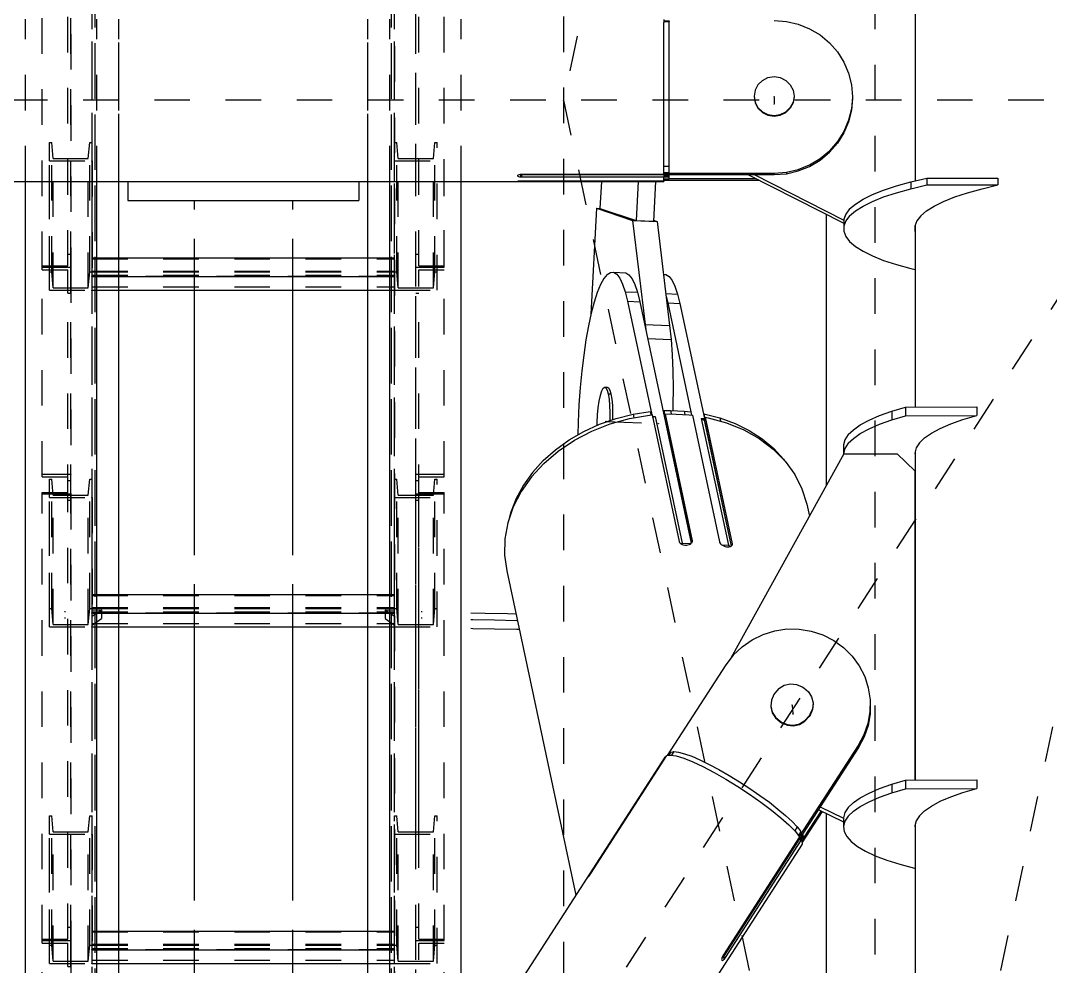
# Model space of a CAD drawing. Header units: millimetres. Extents: x 149919 to 150445, y 136651 to 136866.
# Drawn here: x 150372.837 to 150375.731, y 136829.941 to 136832.599 of the extents above; entities that cross this region are included whole.
import ezdxf

# ---------------------------------------------------------------- set-up
doc = ezdxf.new("R2010")
doc.units = ezdxf.units.MM
doc.header["$LTSCALE"] = 0.25
for name, pattern in [('CENTER', [50.8, 31.75, -6.35, 6.35, -6.35]), ('XKITLINE00', [0]), ('XKITLINE02', [4, 2, -2]), ('XKITLINE03', [6, 3, -1, 1, -1])]:
    doc.linetypes.add(name, pattern=pattern)

# ---------------------------------------------------------------- blocks, each defined once
blk = doc.blocks.new('çatıı')
at = {"color": 8, "linetype": 'CENTER'}
for p, q in [((23430, 19020.27), (23255, 18200.27)), ((23342.5, 18610.27), (23342.5, 17790.27)), ((23255, 18543.85), (23255, 16877.2)), ((23314.2, 18201.28), (23314.2, 18199.27)), ((23430, 18200.27), (22900, 18200.28)), ((23430, 18200.27), (22900, 17380.27)), ((23255, 18200.27), (23430, 17380.27)), ((23430, 18200.27), (23342.5, 17790.27)), ((23266.96, 18110.04), (23281.68, 18109.42)), ((23319.22, 18030.32), (23319.5, 18027.87))]:
    blk.add_line(p, q, dxfattribs=at)
at = {"color": 116, "linetype": 'XKITLINE02', "true_color": 0x136734}
for p, q in [((23122.49, 17466.76), (23122.49, 18621.95)), ((23123.34, 17466.32), (23123.34, 18621.5)), ((23206.64, 17466.32), (23206.64, 18621.5)), ((23207.49, 17466.76), (23207.49, 18621.95)), ((23122.49, 17460.28), (23122.49, 18615.46)), ((23123.34, 17460.72), (23123.34, 18615.91)), ((23129.99, 17466.49), (23129.99, 18615.73)), ((23199.99, 17466.49), (23199.99, 18615.73)), ((23206.64, 17460.72), (23206.64, 18615.91)), ((23207.49, 17460.28), (23207.49, 18615.46)), ((23115.69, 18153.75), (23115.69, 18282.6)), ((23116.49, 18153.38), (23116.49, 18282.6)), ((23213.49, 18153.38), (23213.49, 18282.6)), ((23214.29, 18153.75), (23214.29, 18282.6)), ((23108.49, 18153.38), (23108.49, 18279.27)), ((23221.49, 18153.75), (23221.49, 18279.27)), ((23213.49, 18178), (23213.49, 18278.9)), ((23103.79, 18177.45), (23103.79, 18223.1)), ((23123.79, 18177.45), (23123.79, 18223.1)), ((23129.99, 18177.45), (23129.99, 18223.1)), ((23199.99, 18177.45), (23199.99, 18223.1)), ((23206.19, 18177.45), (23206.19, 18223.1)), ((23226.19, 18177.45), (23226.19, 18223.1)), ((23110.49, 18188.43), (23111.17, 18188.43)), ((23110.49, 18183.23), (23110.49, 18188.43)), ((23110.49, 18152.09), (23110.49, 18188.43)), ((23111.56, 18183.89), (23111.17, 18188.43)), ((23111.17, 18152.09), (23111.17, 18188.43)), ((23121.43, 18183.89), (23121.81, 18188.43)), ((23121.81, 18188.43), (23122.49, 18188.43)), ((23121.81, 18152.09), (23121.81, 18188.43)), ((23122.49, 18183.23), (23122.49, 18188.43)), ((23122.49, 18152.09), (23122.49, 18188.43)), ((23207.49, 18146.89), (23207.49, 18188.43)), ((23207.49, 18188.43), (23208.17, 18188.43)), ((23208.17, 18152.09), (23208.17, 18188.43)), ((23208.56, 18183.89), (23208.17, 18188.43)), ((23218.43, 18183.89), (23218.81, 18188.43)), ((23218.81, 18152.09), (23218.81, 18188.43)), ((23218.81, 18188.43), (23219.49, 18188.43)), ((23219.49, 18146.89), (23219.49, 18188.43)), ((23111.56, 18183.89), (23121.43, 18183.89)), ((23111.56, 18147.55), (23111.56, 18183.89)), ((23121.43, 18147.55), (23121.43, 18183.89)), ((23208.56, 18147.55), (23208.56, 18183.89)), ((23208.56, 18183.89), (23218.43, 18183.89)), ((23218.43, 18147.55), (23218.43, 18183.89)), ((23110.49, 18183.23), (23122.49, 18183.23)), ((23110.49, 18146.89), (23110.49, 18183.23)), ((23122.49, 18146.89), (23122.49, 18183.23)), ((23207.49, 18157.27), (23207.49, 18183.23)), ((23207.49, 18183.23), (23219.49, 18183.23)), ((23221.49, 18153.38), (23221.49, 18178)), ((23115.69, 18157.09), (23116.49, 18157.09)), ((23122.49, 18146.89), (23122.49, 18155.98)), ((23122.49, 18155.98), (23129.99, 18155.98)), ((23122.49, 18155.76), (23207.49, 18155.76)), ((23199.99, 18155.98), (23207.49, 18155.98)), ((23207.49, 18146.89), (23207.49, 18155.98)), ((23213.49, 18157.09), (23214.29, 18157.09)), ((23214.29, 18153.75), (23214.29, 18157.09)), ((23108.49, 18153.75), (23115.69, 18153.75)), ((23108.49, 18152.65), (23108.49, 18153.38)), ((23108.49, 18153.38), (23116.49, 18153.38)), ((23108.49, 18094.49), (23108.49, 18153.38)), ((23108.49, 18153.38), (23116.49, 18153.38)), ((23108.49, 18152.65), (23115.69, 18152.65)), ((23110.49, 18152.09), (23111.17, 18152.09)), ((23110.49, 18146.89), (23110.49, 18152.09)), ((23111.56, 18147.55), (23111.17, 18152.09)), ((23115.69, 18146.09), (23115.69, 18152.65)), ((23115.69, 18087.93), (23115.69, 18152.65)), ((23116.49, 18146.09), (23116.49, 18153.38)), ((23116.49, 18087.93), (23116.49, 18153.38)), ((23121.43, 18147.55), (23121.81, 18152.09)), ((23121.81, 18152.09), (23122.49, 18152.09)), ((23122.49, 18152.31), (23207.49, 18152.31)), ((23122.49, 18152.09), (23207.49, 18152.09)), ((23122.49, 18146.89), (23122.49, 18152.09)), ((23207.49, 18152.09), (23208.17, 18152.09)), ((23208.56, 18147.55), (23208.17, 18152.09)), ((23213.49, 18087.93), (23213.49, 18153.38)), ((23213.49, 18153.38), (23221.49, 18153.38)), ((23213.49, 18153.38), (23221.49, 18153.38)), ((23214.29, 18153.75), (23221.49, 18153.75)), ((23214.29, 18087.93), (23214.29, 18152.65)), ((23214.29, 18152.65), (23221.49, 18152.65)), ((23218.43, 18147.55), (23218.81, 18152.09)), ((23218.81, 18152.09), (23219.49, 18152.09)), ((23219.49, 18146.89), (23219.49, 18152.09)), ((23221.49, 18094.49), (23221.49, 18153.38)), ((23122.49, 18151.1), (23207.49, 18151.1)), ((23122.49, 18150.78), (23129.99, 18150.78)), ((23199.99, 18150.78), (23207.49, 18150.78)), ((23110.49, 18146.89), (23122.49, 18146.89)), ((23111.56, 18147.55), (23121.43, 18147.55)), ((23115.69, 18146.09), (23116.49, 18146.09)), ((23122.49, 18147.89), (23207.49, 18147.89)), ((23122.49, 18146.89), (23129.99, 18146.89)), ((23199.99, 18146.89), (23207.49, 18146.89)), ((23207.49, 18146.89), (23219.49, 18146.89)), ((23208.56, 18147.55), (23218.43, 18147.55)), ((23213.49, 18146.09), (23214.29, 18146.09)), ((23108.49, 18095.21), (23116.49, 18095.21)), ((23108.49, 18094.49), (23115.69, 18094.49)), ((23213.49, 18087.93), (23213.49, 18095.21)), ((23213.49, 18095.21), (23221.49, 18095.21)), ((23214.29, 18087.93), (23214.29, 18094.49)), ((23214.29, 18094.49), (23221.49, 18094.49)), ((23221.49, 18094.49), (23221.49, 18095.21)), ((23110.49, 18093.84), (23111.17, 18093.84)), ((23110.49, 18088.64), (23110.49, 18093.84)), ((23110.49, 18057.5), (23110.49, 18093.84)), ((23111.56, 18089.3), (23111.17, 18093.84)), ((23111.17, 18057.5), (23111.17, 18093.84)), ((23115.69, 18093.42), (23116.49, 18093.42)), ((23115.69, 18090.09), (23115.69, 18093.42)), ((23115.69, 17964.57), (23115.69, 18093.42)), ((23116.49, 18089.72), (23116.49, 18093.42)), ((23116.49, 17964.2), (23116.49, 18093.42)), ((23121.43, 18089.3), (23121.81, 18093.84)), ((23121.81, 18093.84), (23122.49, 18093.84)), ((23121.81, 18057.5), (23121.81, 18093.84)), ((23122.49, 18088.64), (23122.49, 18093.84)), ((23122.49, 18057.5), (23122.49, 18093.84)), ((23207.49, 18052.3), (23207.49, 18093.84)), ((23207.49, 18093.84), (23208.17, 18093.84)), ((23208.17, 18057.5), (23208.17, 18093.84)), ((23208.56, 18089.3), (23208.17, 18093.84)), ((23213.49, 17964.2), (23213.49, 18093.42)), ((23213.49, 18093.42), (23214.29, 18093.42)), ((23214.29, 17964.57), (23214.29, 18093.42)), ((23214.29, 17994.71), (23214.29, 18093.42)), ((23218.43, 18089.3), (23218.81, 18093.84)), ((23218.81, 18057.5), (23218.81, 18093.84)), ((23218.81, 18093.84), (23219.49, 18093.84)), ((23219.49, 18052.3), (23219.49, 18093.84)), ((23108.49, 18090.09), (23115.69, 18090.09)), ((23108.49, 18089.72), (23108.49, 18090.09)), ((23108.49, 17964.2), (23108.49, 18090.09)), ((23108.49, 18089.72), (23116.49, 18089.72)), ((23110.49, 18088.64), (23122.49, 18088.64)), ((23110.49, 18052.3), (23110.49, 18088.64)), ((23111.56, 18089.3), (23121.43, 18089.3)), ((23111.56, 18052.96), (23111.56, 18089.3)), ((23121.43, 18052.96), (23121.43, 18089.3)), ((23122.49, 18052.3), (23122.49, 18088.64)), ((23207.49, 18088.64), (23219.49, 18088.64)), ((23208.56, 18052.96), (23208.56, 18089.3)), ((23208.56, 18089.3), (23218.43, 18089.3)), ((23213.49, 17994.05), (23213.49, 18089.72)), ((23213.49, 18089.72), (23221.49, 18089.72)), ((23214.29, 18090.09), (23221.49, 18090.09)), ((23218.43, 18052.96), (23218.43, 18089.3)), ((23221.49, 17964.2), (23221.49, 18090.09)), ((23115.69, 18087.93), (23116.49, 18087.93)), ((23213.49, 18087.93), (23214.29, 18087.93)), ((23122.49, 18052.3), (23122.49, 18061.39)), ((23122.49, 18061.39), (23129.99, 18061.39)), ((23122.49, 18061.17), (23207.49, 18061.17)), ((23199.99, 18061.39), (23207.49, 18061.39)), ((23207.49, 18052.3), (23207.49, 18061.39)), ((23110.49, 18057.5), (23111.17, 18057.5)), ((23110.49, 18052.3), (23110.49, 18057.5)), ((23111.56, 18052.96), (23111.17, 18057.5)), ((23121.43, 18052.96), (23121.81, 18057.5)), ((23121.81, 18057.5), (23122.49, 18057.5)), ((23122.49, 18057.72), (23207.49, 18057.72)), ((23122.49, 18057.5), (23207.49, 18057.5)), ((23122.49, 18052.3), (23122.49, 18057.5)), ((23122.49, 18056.51), (23207.49, 18056.51)), ((23207.49, 18052.3), (23207.49, 18057.5)), ((23207.49, 18057.5), (23208.17, 18057.5)), ((23208.56, 18052.96), (23208.17, 18057.5)), ((23218.43, 18052.96), (23218.81, 18057.5)), ((23218.81, 18057.5), (23219.49, 18057.5)), ((23219.49, 18052.3), (23219.49, 18057.5)), ((23122.49, 18056.19), (23129.99, 18056.19)), ((23199.99, 18056.19), (23207.49, 18056.19)), ((23110.49, 18052.3), (23122.49, 18052.3)), ((23111.56, 18052.96), (23121.43, 18052.96)), ((23122.49, 18053.3), (23207.49, 18053.3)), ((23122.49, 18052.3), (23129.99, 18052.3)), ((23199.99, 18052.3), (23207.49, 18052.3)), ((23207.49, 18052.3), (23219.49, 18052.3)), ((23208.56, 18052.96), (23218.43, 18052.96)), ((23110.49, 17999.25), (23111.17, 17999.25)), ((23110.49, 17994.05), (23110.49, 17999.25)), ((23110.49, 17962.91), (23110.49, 17999.25)), ((23111.56, 17994.71), (23111.17, 17999.25)), ((23111.17, 17962.91), (23111.17, 17999.25)), ((23121.43, 17994.71), (23121.81, 17999.25)), ((23121.81, 17999.25), (23122.49, 17999.25)), ((23121.81, 17962.91), (23121.81, 17999.25)), ((23122.49, 17994.05), (23122.49, 17999.25)), ((23122.49, 17962.91), (23122.49, 17999.25)), ((23207.49, 17957.71), (23207.49, 17999.25)), ((23207.49, 17999.25), (23208.17, 17999.25)), ((23208.17, 17962.91), (23208.17, 17999.25)), ((23208.56, 17994.71), (23208.17, 17999.25)), ((23218.43, 17994.71), (23218.81, 17999.25)), ((23218.81, 17962.91), (23218.81, 17999.25)), ((23218.81, 17999.25), (23219.49, 17999.25)), ((23219.49, 17957.71), (23219.49, 17999.25)), ((23110.49, 17994.05), (23122.49, 17994.05)), ((23110.49, 17957.71), (23110.49, 17994.05)), ((23111.56, 17994.71), (23121.43, 17994.71)), ((23111.56, 17958.37), (23111.56, 17994.71)), ((23121.43, 17958.37), (23121.43, 17994.71)), ((23122.49, 17957.71), (23122.49, 17994.05)), ((23207.49, 17994.05), (23219.49, 17994.05)), ((23208.56, 17958.37), (23208.56, 17994.71)), ((23208.56, 17994.71), (23218.43, 17994.71)), ((23218.43, 17958.37), (23218.43, 17994.71)), ((23115.69, 17967.91), (23116.49, 17967.91)), ((23122.49, 17957.71), (23122.49, 17966.8)), ((23122.49, 17966.8), (23129.99, 17966.8)), ((23199.99, 17966.8), (23207.49, 17966.8)), ((23207.49, 17957.71), (23207.49, 17966.8)), ((23213.49, 17967.91), (23214.29, 17967.91)), ((23108.49, 17964.57), (23115.69, 17964.57)), ((23108.49, 17964.2), (23116.49, 17964.2)), ((23108.49, 17963.47), (23108.49, 17964.2)), ((23108.49, 17964.2), (23116.49, 17964.2)), ((23108.49, 17905.31), (23108.49, 17964.2)), ((23116.49, 17956.91), (23116.49, 17964.2)), ((23116.49, 17898.75), (23116.49, 17964.2)), ((23122.49, 17966.58), (23207.49, 17966.58)), ((23213.49, 17964.2), (23221.49, 17964.2)), ((23213.49, 17898.75), (23213.49, 17964.2)), ((23213.49, 17964.2), (23221.49, 17964.2)), ((23214.29, 17964.57), (23221.49, 17964.57)), ((23221.49, 17964.2), (23221.49, 17964.57)), ((23221.49, 17905.31), (23221.49, 17964.2)), ((23108.49, 17963.47), (23115.69, 17963.47)), ((23110.49, 17962.91), (23111.17, 17962.91)), ((23110.49, 17957.71), (23110.49, 17962.91)), ((23111.56, 17958.37), (23111.17, 17962.91)), ((23115.69, 17956.91), (23115.69, 17963.47)), ((23115.69, 17898.75), (23115.69, 17963.47)), ((23121.43, 17958.37), (23121.81, 17962.91)), ((23121.81, 17962.91), (23122.49, 17962.91)), ((23122.49, 17963.13), (23207.49, 17963.13)), ((23122.49, 17962.91), (23207.49, 17962.91)), ((23122.49, 17957.71), (23122.49, 17962.91)), ((23122.49, 17961.92), (23207.49, 17961.92)), ((23122.49, 17961.6), (23129.99, 17961.6)), ((23199.99, 17961.6), (23207.49, 17961.6)), ((23207.49, 17957.71), (23207.49, 17962.91)), ((23207.49, 17962.91), (23208.17, 17962.91)), ((23208.56, 17958.37), (23208.17, 17962.91)), ((23214.29, 17898.75), (23214.29, 17963.47)), ((23214.29, 17963.47), (23221.49, 17963.47)), ((23218.43, 17958.37), (23218.81, 17962.91)), ((23218.81, 17962.91), (23219.49, 17962.91)), ((23219.49, 17957.71), (23219.49, 17962.91)), ((23111.56, 17958.37), (23121.43, 17958.37)), ((23122.49, 17958.71), (23207.49, 17958.71)), ((23208.56, 17958.37), (23218.43, 17958.37)), ((23110.49, 17957.71), (23122.49, 17957.71)), ((23115.69, 17956.91), (23116.49, 17956.91)), ((23122.49, 17957.71), (23129.99, 17957.71)), ((23199.99, 17957.71), (23207.49, 17957.71)), ((23207.49, 17957.71), (23219.49, 17957.71))]:
    blk.add_line(p, q, dxfattribs=at)
at = {"color": 1, "linetype": 'XKITLINE03'}
for p, q in [((23122.49, 17460.28), (23122.49, 18615.46)), ((23207.49, 18615.46), (23207.49, 17460.28)), ((23116.49, 18278.9), (23116.49, 18153.38)), ((23213.49, 18153.38), (23213.49, 18278.9)), ((23122.49, 18183.23), (23122.49, 18146.89)), ((23207.49, 18146.89), (23207.49, 18183.23)), ((23116.49, 18153.38), (23116.49, 18095.21)), ((23213.49, 18095.21), (23213.49, 18153.38)), ((23207.49, 18150.78), (23122.49, 18150.78)), ((23116.49, 18089.72), (23116.49, 17964.2)), ((23122.49, 18088.64), (23122.49, 18052.3)), ((23207.49, 18052.3), (23207.49, 18088.64)), ((23213.49, 17964.2), (23213.49, 18089.72)), ((23207.49, 18056.19), (23122.49, 18056.19)), ((23122.49, 17994.05), (23122.49, 17957.71)), ((23207.49, 17957.71), (23207.49, 17994.05)), ((23116.49, 17964.2), (23116.49, 17906.03)), ((23213.49, 17906.03), (23213.49, 17964.2)), ((23207.49, 17961.6), (23122.49, 17961.6))]:
    blk.add_line(p, q, dxfattribs=at)
at = {"color": 8, "linetype": 'XKITLINE00'}
for p, q in [((23353.8, 18229.97), (23353.8, 18177.65)), ((23283.2, 18222.95), (23283.2, 18222.11)), ((23283.2, 18222.62), (23284.7, 18222.62)), ((23283.2, 18222.4), (23284.7, 18222.4)), ((23283.2, 18179.53), (23283.2, 18222.11)), ((23284.7, 18222.62), (23284.7, 18222.4)), ((23284.7, 18183.97), (23284.7, 18222.4)), ((23314.2, 18222.72), (23317.64, 18222.46)), ((23317.64, 18222.46), (23320.99, 18221.67)), ((23320.99, 18221.67), (23324.18, 18220.39)), ((23324.18, 18220.39), (23327.13, 18218.63)), ((23327.13, 18218.63), (23329.75, 18216.44)), ((23329.75, 18216.44), (23331.99, 18213.88)), ((23331.99, 18213.88), (23333.8, 18211.01)), ((23333.8, 18211.01), (23335.12, 18207.91)), ((23312.46, 18206.65), (23314.2, 18206.92)), ((23314.2, 18206.92), (23315.93, 18206.65)), ((23335.12, 18207.91), (23335.92, 18204.63)), ((23309.66, 18204.67), (23308.87, 18203.14)), ((23309.66, 18204.67), (23310.9, 18205.87)), ((23310.9, 18205.87), (23312.46, 18206.65)), ((23315.93, 18206.65), (23317.49, 18205.87)), ((23317.49, 18205.87), (23318.73, 18204.67)), ((23318.73, 18204.67), (23319.52, 18203.14)), ((23335.92, 18204.63), (23336.2, 18201.28)), ((23308.87, 18203.14), (23308.6, 18201.46)), ((23308.6, 18201.46), (23308.6, 18201.28)), ((23308.6, 18201.46), (23308.87, 18199.77)), ((23308.6, 18201.28), (23308.87, 18199.59)), ((23319.52, 18203.14), (23319.8, 18201.46)), ((23319.8, 18201.46), (23319.52, 18199.77)), ((23319.8, 18201.28), (23319.52, 18199.59)), ((23319.8, 18201.46), (23319.8, 18201.28)), ((23336.2, 18201.28), (23335.92, 18197.92)), ((23336.2, 18201.28), (23336.2, 18200.83)), ((23308.87, 18199.77), (23309.66, 18198.25)), ((23308.87, 18199.59), (23309.66, 18198.07)), ((23309.66, 18198.25), (23310.9, 18197.04)), ((23317.49, 18197.04), (23318.73, 18198.25)), ((23319.52, 18199.77), (23318.73, 18198.25)), ((23319.52, 18199.59), (23318.73, 18198.07)), ((23336.2, 18200.83), (23335.92, 18197.48)), ((23309.66, 18198.07), (23310.9, 18196.86)), ((23310.9, 18197.04), (23312.46, 18196.27)), ((23310.9, 18196.86), (23312.46, 18196.09)), ((23312.46, 18196.27), (23314.2, 18196)), ((23312.46, 18196.09), (23314.2, 18195.82)), ((23314.2, 18196), (23315.93, 18196.27)), ((23314.2, 18195.82), (23315.93, 18196.09)), ((23314.2, 18196), (23314.2, 18195.82)), ((23315.93, 18196.27), (23317.49, 18197.04)), ((23315.93, 18196.09), (23317.49, 18196.86)), ((23317.49, 18196.86), (23318.73, 18198.07)), ((23335.92, 18197.92), (23335.12, 18194.65)), ((23335.92, 18197.48), (23335.12, 18194.21)), ((23335.12, 18194.65), (23333.8, 18191.54)), ((23335.12, 18194.21), (23333.8, 18191.1)), ((23333.8, 18191.54), (23331.99, 18188.67)), ((23333.8, 18191.1), (23331.99, 18188.23)), ((23331.99, 18188.67), (23329.75, 18186.11)), ((23331.99, 18188.23), (23329.75, 18185.67)), ((23284.7, 18179.98), (23284.7, 18183.97)), ((23324.18, 18182.17), (23327.13, 18183.93)), ((23327.13, 18183.93), (23329.75, 18186.11)), ((23327.13, 18183.48), (23329.75, 18185.67)), ((23283.2, 18181.74), (23284.7, 18181.74)), ((23317.64, 18180.1), (23320.99, 18180.88)), ((23320.99, 18180.88), (23324.18, 18182.17)), ((23320.99, 18180.44), (23324.18, 18181.72)), ((23324.18, 18181.72), (23327.13, 18183.48)), ((23242.19, 18179.22), (23242.11, 18179.13)), ((23242.11, 18179.13), (23242.11, 18179.03)), ((23242.11, 18179.03), (23242.19, 18178.94)), ((23242.19, 18179.22), (23242.36, 18179.35)), ((23242.19, 18178.94), (23242.36, 18178.86)), ((23242.36, 18179.35), (23242.6, 18179.45)), ((23242.36, 18178.86), (23242.6, 18178.79)), ((23242.6, 18179.45), (23242.89, 18179.51)), ((23242.6, 18178.79), (23242.89, 18178.75)), ((23242.89, 18179.51), (23243.2, 18179.53)), ((23242.89, 18179.51), (23242.89, 18178.75)), ((23242.89, 18178.75), (23243.2, 18178.74)), ((23243.2, 18179.53), (23283.2, 18179.53)), ((23243.2, 18179.53), (23243.2, 18179.39)), ((23243.2, 18179.39), (23243.2, 18178.74)), ((23243.2, 18179.39), (23314.2, 18179.39)), ((23243.2, 18178.74), (23283.2, 18178.74)), ((23283.2, 18179.98), (23284.7, 18179.98)), ((23283.2, 18179.83), (23314.2, 18179.83)), ((23283.2, 18179.39), (23283.2, 18178.74)), ((23283.2, 18179.39), (23283.2, 18179.15)), ((23283.2, 18179.15), (23284.7, 18179.15)), ((23283.2, 18178.79), (23284.7, 18178.79)), ((23283.2, 18177.67), (23283.2, 18178.74)), ((23283.2, 18178.25), (23284.7, 18178.25)), ((23283.2, 18178.08), (23284.7, 18178.08)), ((23284.7, 18178.49), (23284.7, 18179.39)), ((23284.7, 18178.08), (23284.7, 18178.49)), ((23284.7, 18178.27), (23309.03, 18178.27)), ((23306.83, 18179.39), (23333.76, 18165.73)), ((23308.59, 18179.39), (23333.76, 18166.62)), ((23314.2, 18179.83), (23317.64, 18180.1)), ((23314.2, 18179.83), (23314.2, 18179.39)), ((23314.2, 18179.39), (23317.64, 18179.65)), ((23317.64, 18179.65), (23320.99, 18180.44)), ((23317.64, 18180.1), (23317.64, 18179.65)), ((23352.65, 18177.39), (23357.11, 18178.43)), ((23357.11, 18178.43), (23377.11, 18178.43)), ((23357.11, 18178.43), (23357.11, 18176.48)), ((23377.11, 18178.43), (23377.11, 18176.48)), ((23087.8, 18177.45), (23242.19, 18177.45)), ((23132.57, 18177.45), (23132.57, 18172.16)), ((23197.42, 18177.45), (23197.42, 18172.16)), ((23242.11, 18177.54), (23242.19, 18177.58)), ((23242.11, 18177.54), (23242.11, 18177.5)), ((23242.11, 18177.5), (23242.19, 18177.45)), ((23242.19, 18177.58), (23242.36, 18177.62)), ((23242.19, 18177.45), (23242.36, 18177.46)), ((23242.36, 18177.62), (23242.6, 18177.65)), ((23242.36, 18177.46), (23242.6, 18177.47)), ((23242.6, 18177.65), (23242.89, 18177.66)), ((23242.6, 18177.47), (23242.89, 18177.48)), ((23242.89, 18177.66), (23243.2, 18177.67)), ((23242.89, 18177.66), (23242.89, 18177.48)), ((23242.89, 18177.48), (23243.2, 18177.48)), ((23243.2, 18177.67), (23243.2, 18177.48)), ((23243.2, 18177.67), (23283.2, 18177.67)), ((23243.2, 18177.48), (23283.2, 18177.48)), ((23265.64, 18177.48), (23265.25, 18169.91)), ((23275.97, 18177.48), (23275.39, 18166.49)), ((23280.89, 18177.48), (23280.3, 18166.28)), ((23283.2, 18177.83), (23309.91, 18177.83)), ((23283.2, 18177.67), (23283.2, 18177.48)), ((23341.83, 18173.81), (23344.98, 18175.07)), ((23344.98, 18175.07), (23348.59, 18176.26)), ((23348.59, 18176.26), (23352.65, 18177.39)), ((23348.59, 18174.31), (23352.65, 18175.44)), ((23352.65, 18177.39), (23352.65, 18175.44)), ((23352.65, 18175.44), (23357.11, 18176.48)), ((23357.11, 18176.48), (23377.11, 18176.48)), ((23368.59, 18174.31), (23372.65, 18175.44)), ((23372.65, 18175.44), (23377.11, 18176.48)), ((23132.57, 18172.16), (23197.42, 18172.16)), ((23151.2, 18172.16), (23151.2, 18169.58)), ((23178.8, 18172.16), (23178.8, 18169.58)), ((23337.03, 18171.13), (23339.18, 18172.49)), ((23339.18, 18172.49), (23341.83, 18173.81)), ((23341.83, 18171.86), (23344.98, 18173.12)), ((23344.98, 18173.12), (23348.59, 18174.31)), ((23361.83, 18171.86), (23364.98, 18173.12)), ((23364.98, 18173.12), (23368.59, 18174.31)), ((23264.27, 18169.95), (23262.72, 18140.19)), ((23264.27, 18169.95), (23265.25, 18169.91)), ((23264.27, 18169.95), (23274.41, 18166.53)), ((23265.25, 18169.91), (23275.39, 18166.49)), ((23335.4, 18169.74), (23334.31, 18168.32)), ((23335.4, 18169.74), (23337.03, 18171.13)), ((23337.03, 18169.18), (23339.18, 18170.54)), ((23339.18, 18170.54), (23341.83, 18171.86)), ((23357.03, 18169.18), (23359.18, 18170.54)), ((23359.18, 18170.54), (23361.83, 18171.86)), ((23274.41, 18166.53), (23281.28, 18166.24)), ((23274.41, 18166.53), (23277.95, 18137.3)), ((23275.39, 18166.49), (23280.3, 18166.28)), ((23280.32, 18166.56), (23281.28, 18166.24)), ((23328.85, 18168.22), (23328.85, 18091.98)), ((23334.31, 18168.32), (23333.76, 18166.88)), ((23333.76, 18166.88), (23333.76, 18164.93)), ((23334.31, 18166.37), (23333.76, 18164.93)), ((23335.4, 18167.79), (23334.31, 18166.37)), ((23335.4, 18167.79), (23337.03, 18169.18)), ((23354.31, 18166.37), (23353.76, 18164.93)), ((23355.4, 18167.79), (23354.31, 18166.37)), ((23355.4, 18167.79), (23357.03, 18169.18)), ((23281.28, 18166.24), (23284.82, 18137.01)), ((23333.76, 18164.93), (23333.76, 18163.49)), ((23333.76, 18163.49), (23334.31, 18162.05)), ((23353.76, 18164.93), (23353.76, 18163.49)), ((23353.76, 18163.49), (23353.8, 18163.4)), ((23353.8, 18165.01), (23353.8, 18114.05)), ((23151.2, 18161.37), (23151.2, 18072.49)), ((23178.8, 18161.37), (23178.8, 18072.49)), ((23334.31, 18162.05), (23335.4, 18160.63)), ((23335.4, 18160.63), (23337.03, 18159.23)), ((23337.03, 18159.23), (23339.18, 18157.87)), ((23339.18, 18157.87), (23341.83, 18156.56)), ((23341.83, 18156.56), (23344.98, 18155.3)), ((23344.98, 18155.3), (23348.59, 18154.1)), ((23267.23, 18151.34), (23268.16, 18151.92)), ((23268.16, 18151.92), (23269.08, 18151.94)), ((23269.08, 18151.94), (23272.51, 18151.8)), ((23269.08, 18151.94), (23269.97, 18151.4)), ((23348.59, 18154.1), (23352.65, 18152.98)), ((23352.65, 18152.98), (23353.8, 18152.71)), ((23266.3, 18150.19), (23265.37, 18148.5)), ((23267.23, 18151.34), (23266.3, 18150.19)), ((23269.97, 18151.4), (23270.81, 18150.29)), ((23270.81, 18150.29), (23271.61, 18148.64)), ((23272.51, 18151.8), (23273.4, 18151.25)), ((23273.4, 18151.25), (23274.25, 18150.15)), ((23274.25, 18150.15), (23275.04, 18148.5)), ((23283.08, 18151.36), (23283.8, 18151.33)), ((23283.8, 18151.33), (23284.69, 18150.78)), ((23284.69, 18150.78), (23285.53, 18149.67)), ((23285.53, 18149.67), (23286.33, 18148.02)), ((23264.47, 18146.29), (23263.6, 18143.59)), ((23265.37, 18148.5), (23264.47, 18146.29)), ((23271.61, 18148.64), (23272.34, 18146.47)), ((23272.34, 18146.47), (23275.77, 18146.33)), ((23272.34, 18146.47), (23272.99, 18143.81)), ((23275.04, 18148.5), (23275.77, 18146.33)), ((23275.77, 18146.33), (23276.43, 18143.66)), ((23286.33, 18148.02), (23287.06, 18145.85)), ((23263.6, 18143.59), (23262.77, 18140.44)), ((23272.99, 18143.81), (23276.43, 18143.66)), ((23272.99, 18143.81), (23279.81, 18111.87)), ((23276.43, 18143.66), (23290.91, 18075.81)), ((23283.73, 18145.99), (23287.06, 18145.85)), ((23283.83, 18145.15), (23284.28, 18143.33)), ((23284.28, 18143.33), (23290.81, 18112.75)), ((23284.28, 18143.33), (23287.72, 18143.19)), ((23287.06, 18145.85), (23287.72, 18143.19)), ((23287.72, 18143.19), (23294.62, 18110.86)), ((23262.77, 18140.44), (23262, 18136.88)), ((23262, 18136.88), (23261.3, 18132.95)), ((23277.95, 18137.3), (23284.82, 18137.01)), ((23277.95, 18137.3), (23278.09, 18135.86)), ((23284.82, 18137.01), (23285.22, 18133.05)), ((23261.3, 18132.95), (23260.67, 18128.71)), ((23278.64, 18133.33), (23285.22, 18133.05)), ((23285.22, 18133.05), (23285.53, 18128.76)), ((23260.67, 18128.71), (23260.13, 18124.23)), ((23285.53, 18128.76), (23285.72, 18124.2)), ((23260.13, 18124.23), (23259.68, 18119.54)), ((23285.72, 18124.2), (23285.8, 18119.44)), ((23259.68, 18119.54), (23259.33, 18114.73)), ((23265.29, 18117.34), (23264.96, 18115.77)), ((23265.68, 18118.55), (23265.29, 18117.34)), ((23266.08, 18119.34), (23265.68, 18118.55)), ((23266.08, 18119.34), (23266.49, 18119.66)), ((23266.49, 18119.66), (23266.89, 18119.5)), ((23266.49, 18119.66), (23267.28, 18119.63)), ((23266.89, 18119.5), (23267.25, 18118.87)), ((23267.25, 18118.87), (23267.55, 18117.79)), ((23267.28, 18119.63), (23267.67, 18119.47)), ((23267.55, 18117.79), (23267.79, 18116.33)), ((23267.55, 18117.79), (23268.34, 18117.76)), ((23267.67, 18119.47), (23268.03, 18118.83)), ((23268.03, 18118.83), (23268.34, 18117.76)), ((23268.34, 18117.76), (23268.57, 18116.3)), ((23285.8, 18119.44), (23285.76, 18114.53)), ((23259.33, 18114.73), (23259.09, 18109.86)), ((23264.96, 18115.77), (23264.68, 18113.91)), ((23267.79, 18116.33), (23267.94, 18114.56)), ((23267.94, 18114.56), (23268.01, 18112.56)), ((23268.57, 18116.3), (23268.73, 18114.52)), ((23268.73, 18114.52), (23268.79, 18112.52)), ((23285.76, 18114.53), (23285.72, 18113.08)), ((23264.48, 18111.86), (23264.36, 18109.71)), ((23264.68, 18113.91), (23264.48, 18111.86)), ((23268.01, 18112.56), (23267.98, 18110.43)), ((23268.79, 18112.52), (23268.77, 18110.54)), ((23269.76, 18110.88), (23274.53, 18112.07)), ((23273.59, 18110.89), (23279.16, 18111.83)), ((23274.53, 18112.07), (23279.39, 18112.81)), ((23274.53, 18112.07), (23274.74, 18111.08)), ((23279.16, 18111.83), (23279.87, 18111.87)), ((23279.39, 18112.81), (23279.6, 18111.85)), ((23279.87, 18111.87), (23287.46, 18076.28)), ((23279.95, 18111.47), (23280.78, 18111.44)), ((23280.02, 18111.14), (23280.78, 18111.44)), ((23280.78, 18111.44), (23288.37, 18075.84)), ((23283.16, 18113.07), (23283.07, 18112.56)), ((23283.16, 18113.07), (23285.09, 18113.1)), ((23283.16, 18113.07), (23283.47, 18111.58)), ((23283.47, 18111.58), (23283.38, 18111.08)), ((23283.57, 18112.1), (23283.39, 18111.13)), ((23283.57, 18112.1), (23284.77, 18112.17)), ((23283.57, 18112.1), (23291.16, 18076.51)), ((23284.77, 18112.17), (23290.31, 18111.93)), ((23285.09, 18113.1), (23285.29, 18112.15)), ((23285.09, 18113.1), (23287.01, 18113.05)), ((23287.01, 18113.05), (23288.92, 18112.94)), ((23288.92, 18112.94), (23289.12, 18111.98)), ((23288.92, 18112.94), (23290.81, 18112.75)), ((23290.31, 18111.93), (23291.22, 18111.79)), ((23290.81, 18112.75), (23291.01, 18111.82)), ((23291.22, 18111.79), (23298.82, 18076.19)), ((23294.43, 18112.18), (23294.39, 18111.94)), ((23294.43, 18112.18), (23294.71, 18110.84)), ((23294.43, 18112.18), (23298.95, 18111.04)), ((23340.89, 18110.41), (23343.85, 18111.68)), ((23343.85, 18111.68), (23347.27, 18112.89)), ((23347.27, 18112.89), (23351.13, 18114.04)), ((23347.27, 18112.89), (23347.27, 18110.46)), ((23347.27, 18110.46), (23351.13, 18111.6)), ((23351.13, 18114.04), (23371.13, 18114.15)), ((23351.13, 18114.04), (23351.13, 18111.6)), ((23351.13, 18111.6), (23371.13, 18111.71)), ((23367.26, 18110.57), (23371.13, 18111.71)), ((23371.13, 18114.15), (23371.13, 18111.71)), ((23259.09, 18109.86), (23258.98, 18106.24)), ((23260.72, 18107.25), (23265.13, 18109.27)), ((23262.94, 18107.32), (23268.15, 18109.38)), ((23264.36, 18109.71), (23264.35, 18108.91)), ((23265.13, 18109.27), (23269.76, 18110.88)), ((23267.98, 18110.43), (23267.97, 18110.26)), ((23268.15, 18109.38), (23273.59, 18110.89)), ((23283.39, 18111.13), (23290.93, 18075.82)), ((23293.73, 18110.89), (23301.33, 18075.3)), ((23293.73, 18110.89), (23294.62, 18110.86)), ((23293.73, 18110.89), (23294.54, 18110.44)), ((23294.62, 18110.86), (23294.54, 18110.44)), ((23294.54, 18110.44), (23302.11, 18075)), ((23294.78, 18111.23), (23294.61, 18110.26)), ((23294.61, 18110.26), (23302.13, 18075.01)), ((23294.64, 18110.12), (23294.63, 18110.04)), ((23294.78, 18111.23), (23302.38, 18075.64)), ((23294.78, 18111.23), (23295.7, 18111.09)), ((23295.7, 18111.09), (23300.84, 18109.68)), ((23298.95, 18111.04), (23299.14, 18110.14)), ((23298.95, 18111.04), (23303.24, 18109.48)), ((23300.84, 18109.68), (23305.64, 18107.71)), ((23303.24, 18109.48), (23307.22, 18107.5)), ((23336.46, 18107.73), (23338.42, 18109.09)), ((23338.42, 18109.09), (23340.89, 18110.41)), ((23340.89, 18107.98), (23343.85, 18109.25)), ((23343.85, 18109.25), (23347.27, 18110.46)), ((23360.88, 18108.09), (23363.84, 18109.36)), ((23363.84, 18109.36), (23367.26, 18110.57)), ((23256.58, 18104.85), (23260.72, 18107.25)), ((23258.04, 18104.75), (23262.94, 18107.32)), ((23305.64, 18107.71), (23310.03, 18105.23)), ((23307.22, 18107.5), (23310.85, 18105.14)), ((23335.02, 18106.34), (23334.11, 18104.92)), ((23335.02, 18106.34), (23336.46, 18107.73)), ((23336.46, 18105.29), (23338.42, 18106.66)), ((23338.42, 18106.66), (23340.89, 18107.98)), ((23356.46, 18105.41), (23358.42, 18106.77)), ((23358.42, 18106.77), (23360.88, 18108.09)), ((23252.76, 18102.1), (23256.58, 18104.85)), ((23253.53, 18101.71), (23258.04, 18104.75)), ((23310.03, 18105.23), (23313.92, 18102.27)), ((23310.85, 18105.14), (23314.08, 18102.43)), ((23334.11, 18104.92), (23333.74, 18103.49)), ((23333.74, 18103.49), (23333.74, 18101.06)), ((23335.02, 18103.9), (23334.11, 18102.48)), ((23335.02, 18103.9), (23336.46, 18105.29)), ((23355.02, 18104.01), (23354.11, 18102.6)), ((23355.02, 18104.01), (23356.46, 18105.41)), ((23249.32, 18099.03), (23252.76, 18102.1)), ((23249.5, 18098.26), (23253.53, 18101.71)), ((23333.79, 18100.9), (23302.04, 18043.53)), ((23313.92, 18102.27), (23317.26, 18098.88)), ((23314.08, 18102.43), (23316.86, 18099.4)), ((23334.11, 18102.48), (23333.74, 18101.06)), ((23333.74, 18101.06), (23333.76, 18100.85)), ((23333.79, 18100.9), (23348.78, 18100.98)), ((23348.78, 18100.98), (23353.78, 18096.14)), ((23354.11, 18102.6), (23353.73, 18101.17)), ((23353.73, 18101.17), (23353.8, 18100.61)), ((23353.8, 18101.42), (23353.8, 18009.26)), ((23249.5, 18098.26), (23246.01, 18094.45)), ((23249.32, 18099.03), (23246.3, 18095.7)), ((23316.86, 18099.4), (23317.15, 18098.99)), ((23317.26, 18098.88), (23319.98, 18095.13)), ((23246.01, 18094.45), (23243.12, 18090.34)), ((23246.3, 18095.7), (23243.75, 18092.15)), ((23319.98, 18095.13), (23322.03, 18091.07)), ((23353.78, 18096.14), (23353.78, 18009.26)), ((23353.78, 18096.14), (23353.8, 18096.02)), ((23243.75, 18092.15), (23241.7, 18088.41)), ((23287.59, 18091.46), (23287.58, 18091.41)), ((23322.03, 18091.07), (23323.39, 18086.78)), ((23241.7, 18088.41), (23240.17, 18084.55)), ((23243.12, 18090.34), (23240.89, 18086.02)), ((23240.89, 18086.02), (23239.34, 18081.55)), ((23323.39, 18086.78), (23324.11, 18083.4)), ((23240.17, 18084.55), (23239.62, 18082.35)), ((23239.34, 18081.55), (23238.51, 18077.01)), ((23238.51, 18077.01), (23238.42, 18072.47)), ((23287.46, 18076.28), (23287.56, 18076.03)), ((23287.56, 18076.03), (23287.75, 18075.81)), ((23287.75, 18075.81), (23288.01, 18075.62)), ((23287.94, 18075.67), (23288.37, 18075.84)), ((23288.01, 18075.62), (23288.34, 18075.46)), ((23288.34, 18075.46), (23288.72, 18075.35)), ((23288.37, 18075.84), (23290.83, 18075.74)), ((23288.72, 18075.35), (23289.13, 18075.3)), ((23289.13, 18075.3), (23289.55, 18075.29)), ((23289.55, 18075.29), (23289.95, 18075.35)), ((23289.95, 18075.35), (23290.33, 18075.45)), ((23290.33, 18075.45), (23290.65, 18075.6)), ((23290.65, 18075.6), (23290.91, 18075.8)), ((23291.08, 18076.02), (23290.91, 18075.8)), ((23291.16, 18076.51), (23291.07, 18076.01)), ((23291.17, 18076.26), (23291.08, 18076.02)), ((23291.16, 18076.51), (23291.17, 18076.26)), ((23298.82, 18076.19), (23298.92, 18075.94)), ((23298.92, 18075.94), (23299.1, 18075.69)), ((23299.1, 18075.69), (23299.35, 18075.45)), ((23299.35, 18075.45), (23299.67, 18075.23)), ((23299.46, 18075.38), (23301.33, 18075.3)), ((23299.67, 18075.23), (23300.04, 18075.05)), ((23300.04, 18075.05), (23300.43, 18074.91)), ((23300.43, 18074.91), (23300.83, 18074.82)), ((23300.83, 18074.82), (23301.22, 18074.78)), ((23301.22, 18074.78), (23301.58, 18074.81)), ((23301.33, 18075.3), (23301.98, 18074.93)), ((23301.58, 18074.81), (23301.89, 18074.89)), ((23301.89, 18074.89), (23302.14, 18075.02)), ((23302.3, 18075.19), (23302.14, 18075.02)), ((23302.38, 18075.64), (23302.3, 18075.18)), ((23302.39, 18075.4), (23302.3, 18075.19)), ((23302.38, 18075.64), (23302.39, 18075.4)), ((23238.42, 18072.47), (23239.05, 18068.02)), ((23239.05, 18068.02), (23258.48, 17976.96)), ((23151.2, 18064.28), (23151.2, 17975.4)), ((23178.8, 18064.28), (23178.8, 17975.4)), ((23114.72, 18056.65), (23115.02, 18056.66)), ((23122.52, 18057), (23125.11, 18057.13)), ((23122.52, 18055.29), (23125.11, 18057.13)), ((23125.11, 18057.13), (23125.11, 18054.63)), ((23204.89, 18057.13), (23204.89, 18054.63)), ((23204.89, 18057.13), (23207.47, 18057)), ((23204.89, 18057.13), (23207.47, 18055.29)), ((23214.97, 18056.66), (23215.27, 18056.65)), ((23114.72, 18054.87), (23115.02, 18054.88)), ((23122.52, 18052.79), (23125.11, 18054.63)), ((23204.89, 18054.63), (23207.47, 18052.79)), ((23214.97, 18054.88), (23215.27, 18054.87)), ((23228.98, 18056.23), (23232.97, 18056.15)), ((23228.98, 18054.4), (23229.52, 18054.39)), ((23229.52, 18054.39), (23235.62, 18054.25)), ((23232.97, 18056.15), (23239.23, 18056.04)), ((23235.62, 18054.25), (23241.89, 18054.15)), ((23239.23, 18056.04), (23241.61, 18056.02)), ((23241.89, 18054.15), (23242.01, 18054.15)), ((23114.72, 18052.37), (23115.02, 18052.38)), ((23214.97, 18052.38), (23215.27, 18052.37)), ((23228.98, 18051.91), (23229.52, 18051.89)), ((23229.52, 18051.89), (23235.62, 18051.76)), ((23235.62, 18051.76), (23241.89, 18051.66)), ((23241.89, 18051.66), (23242.54, 18051.65)), ((23311.09, 18050.21), (23314.39, 18051.22)), ((23314.39, 18051.22), (23317.8, 18051.72)), ((23317.8, 18051.72), (23321.25, 18051.69)), ((23321.25, 18051.69), (23324.65, 18051.14)), ((23324.65, 18051.14), (23327.92, 18050.07)), ((23305.17, 18046.75), (23307.99, 18048.7)), ((23307.99, 18048.7), (23311.09, 18050.21)), ((23327.92, 18050.07), (23330.97, 18048.52)), ((23330.97, 18048.52), (23333.74, 18046.51)), ((23302.7, 18044.39), (23305.17, 18046.75)), ((23333.74, 18046.51), (23336.14, 18044.12)), ((23302.7, 18044.39), (23300.63, 18041.68)), ((23336.14, 18044.12), (23338.13, 18041.38)), ((23300.63, 18041.68), (23284.16, 18016.2)), ((23338.13, 18041.38), (23339.65, 18038.36)), ((23317.05, 18035.9), (23318.76, 18036.28)), ((23318.76, 18036.28), (23320.5, 18036.14)), ((23320.5, 18036.14), (23322.11, 18035.47)), ((23339.65, 18038.36), (23340.67, 18035.16)), ((23314.12, 18033.32), (23313.43, 18031.74)), ((23314.39, 18033.73), (23314.12, 18033.32)), ((23315.54, 18035.02), (23314.39, 18033.73)), ((23315.54, 18035.02), (23317.05, 18035.9)), ((23322.11, 18035.47), (23322.53, 18035.21)), ((23322.53, 18035.21), (23323.85, 18034.09)), ((23323.85, 18034.09), (23324.74, 18032.63)), ((23340.67, 18035.16), (23341.16, 18031.83)), ((23313.43, 18031.74), (23313.26, 18030.04)), ((23324.74, 18032.63), (23325.13, 18030.96)), ((23325.13, 18030.96), (23324.96, 18029.26)), ((23325.15, 18030.78), (23324.98, 18029.08)), ((23325.13, 18030.96), (23325.15, 18030.78)), ((23341.16, 18031.83), (23341.11, 18028.46)), ((23341.16, 18031.83), (23341.23, 18031.27)), ((23341.23, 18031.27), (23341.18, 18027.91)), ((23313.26, 18030.04), (23313.28, 18029.86)), ((23313.26, 18030.04), (23313.65, 18028.38)), ((23313.28, 18029.86), (23313.67, 18028.2)), ((23313.65, 18028.38), (23314.54, 18026.92)), ((23313.67, 18028.2), (23314.56, 18026.74)), ((23324.27, 18027.69), (23324, 18027.28)), ((23324.29, 18027.51), (23324.02, 18027.1)), ((23324.96, 18029.26), (23324.27, 18027.69)), ((23324.27, 18027.69), (23324.29, 18027.51)), ((23324.98, 18029.08), (23324.29, 18027.51)), ((23341.11, 18028.46), (23340.53, 18025.14)), ((23341.18, 18027.91), (23340.59, 18024.59)), ((23314.54, 18026.92), (23315.86, 18025.8)), ((23314.56, 18026.74), (23315.88, 18025.62)), ((23315.86, 18025.8), (23315.88, 18025.62)), ((23315.86, 18025.8), (23316.28, 18025.54)), ((23315.88, 18025.62), (23316.3, 18025.36)), ((23316.28, 18025.54), (23316.3, 18025.36)), ((23316.28, 18025.54), (23317.89, 18024.87)), ((23316.3, 18025.36), (23317.91, 18024.69)), ((23317.89, 18024.87), (23319.63, 18024.72)), ((23317.91, 18024.69), (23319.65, 18024.54)), ((23319.63, 18024.72), (23321.34, 18025.11)), ((23319.65, 18024.54), (23321.36, 18024.93)), ((23321.34, 18025.11), (23322.85, 18025.99)), ((23321.36, 18024.93), (23322.87, 18025.81)), ((23324, 18027.28), (23322.85, 18025.99)), ((23324.02, 18027.1), (23322.87, 18025.81)), ((23324, 18027.28), (23324.02, 18027.1)), ((23340.53, 18025.14), (23339.41, 18021.95)), ((23340.59, 18024.59), (23339.48, 18021.39)), ((23339.41, 18021.95), (23337.8, 18018.97)), ((23339.41, 18021.95), (23339.48, 18021.39)), ((23337.8, 18018.97), (23321.28, 17993.4)), ((23337.8, 18018.97), (23337.87, 18018.41)), ((23339.48, 18021.39), (23337.87, 18018.41)), ((23283.96, 18016.14), (23262.58, 17983.06)), ((23284.01, 18016.19), (23285.08, 18016.31)), ((23285.17, 18017.13), (23284.61, 18016.26)), ((23285.08, 18016.31), (23286.68, 18016.04)), ((23285.17, 18017.13), (23286.03, 18017.28)), ((23286.03, 18017.28), (23285.38, 18016.26)), ((23286.03, 18017.28), (23287.32, 18017.12)), ((23286.68, 18016.04), (23288.78, 18015.39)), ((23287.32, 18017.12), (23289, 18016.67)), ((23289, 18016.67), (23291.02, 18015.94)), ((23291.02, 18015.94), (23293.35, 18014.93)), ((23337.87, 18018.41), (23299.92, 17959.7)), ((23283.51, 18015.68), (23007.76, 17589.04)), ((23283.62, 18015.78), (23262.24, 17982.71)), ((23283.62, 18015.78), (23283.51, 18015.68)), ((23283.62, 18015.78), (23283.7, 18015.73)), ((23288.78, 18015.39), (23291.3, 18014.38)), ((23291.3, 18014.38), (23294.17, 18013.04)), ((23293.35, 18014.93), (23295.93, 18013.68)), ((23294.17, 18013.04), (23297.3, 18011.4)), ((23295.93, 18013.68), (23298.68, 18012.22)), ((23297.3, 18011.4), (23300.6, 18009.53)), ((23298.68, 18012.22), (23301.56, 18010.57)), ((23301.56, 18010.57), (23304.48, 18008.78)), ((23300.6, 18009.53), (23303.96, 18007.47)), ((23303.96, 18007.47), (23307.29, 18005.29)), ((23304.48, 18008.78), (23307.38, 18006.9)), ((23343.84, 18006.89), (23347.27, 18008.1)), ((23347.27, 18008.1), (23351.13, 18009.24)), ((23347.27, 18008.1), (23347.27, 18005.67)), ((23351.13, 18009.24), (23371.13, 18009.36)), ((23351.13, 18009.24), (23351.13, 18006.81)), ((23371.13, 18009.36), (23371.13, 18006.92)), ((23307.29, 18005.29), (23310.48, 18003.05)), ((23307.38, 18006.9), (23310.2, 18004.96)), ((23310.2, 18004.96), (23312.85, 18003.02)), ((23336.46, 18002.94), (23338.42, 18004.3)), ((23338.42, 18004.3), (23340.89, 18005.62)), ((23340.89, 18005.62), (23343.84, 18006.89)), ((23340.89, 18003.19), (23343.84, 18004.46)), ((23343.84, 18004.46), (23347.27, 18005.67)), ((23347.27, 18005.67), (23351.13, 18006.81)), ((23351.13, 18006.81), (23371.13, 18006.92)), ((23360.88, 18003.3), (23363.84, 18004.57)), ((23363.84, 18004.57), (23367.26, 18005.78)), ((23367.26, 18005.78), (23371.13, 18006.92)), ((23310.48, 18003.05), (23313.44, 18000.83)), ((23312.85, 18003.02), (23315.28, 18001.11)), ((23327.13, 18001.79), (23333.74, 17998.57)), ((23335.02, 18001.55), (23334.11, 18000.13)), ((23335.02, 18001.55), (23336.46, 18002.94)), ((23336.46, 18000.5), (23338.42, 18001.87)), ((23338.42, 18001.87), (23340.89, 18003.19)), ((23356.46, 18000.62), (23358.42, 18001.98)), ((23358.42, 18001.98), (23360.88, 18003.3)), ((23313.44, 18000.83), (23316.08, 17998.68)), ((23315.28, 18001.11), (23317.43, 17999.3)), ((23316.08, 17998.68), (23318.31, 17996.68)), ((23317.43, 17999.3), (23319.25, 17997.61)), ((23327.71, 18000.46), (23322.02, 17991.67)), ((23327.38, 18000.62), (23322.47, 17993.01)), ((23326.61, 18000.99), (23333.74, 17997.52)), ((23328.85, 17999.9), (23328.85, 17902.52)), ((23334.11, 18000.13), (23333.74, 17998.7)), ((23333.74, 17998.7), (23333.74, 17996.27)), ((23335.02, 17999.11), (23334.11, 17997.69)), ((23335.02, 17999.11), (23336.46, 18000.5)), ((23355.02, 17999.22), (23354.11, 17997.81)), ((23355.02, 17999.22), (23356.46, 18000.62)), ((23318.31, 17996.68), (23320.07, 17994.89)), ((23319.25, 17997.61), (23320.69, 17996.09)), ((23320.69, 17996.09), (23319.98, 17994.99)), ((23320.69, 17996.09), (23321.73, 17994.78)), ((23334.11, 17997.69), (23333.74, 17996.27)), ((23333.74, 17996.27), (23333.9, 17994.84)), ((23354.11, 17997.81), (23353.73, 17996.38)), ((23353.73, 17996.38), (23353.8, 17995.81)), ((23353.8, 17996.63), (23353.8, 17654.86)), ((23321.34, 17993.29), (23299.97, 17960.21)), ((23320.07, 17994.89), (23321.31, 17993.36)), ((23321.73, 17994.78), (23321.03, 17993.7)), ((23321.3, 17992.75), (23321.81, 17992.44)), ((23321.3, 17992.75), (23321.44, 17992.67)), ((23321.31, 17993.36), (23321.34, 17993.29)), ((23322.24, 17993.91), (23321.44, 17992.67)), ((23322.4, 17993.51), (23321.73, 17992.49)), ((23322.47, 17992.87), (23321.98, 17992.11)), ((23322.1, 17993.99), (23322.24, 17993.91)), ((23322.24, 17993.91), (23322.4, 17993.51)), ((23322.47, 17992.87), (23322.39, 17992.62)), ((23322.4, 17993.51), (23322.47, 17993.17)), ((23322.47, 17993.17), (23322.47, 17992.87)), ((23333.9, 17994.84), (23334.6, 17993.41)), ((23334.6, 17993.41), (23335.84, 17992.01)), ((23322.07, 17991.25), (23046.31, 17564.61)), ((23321.81, 17992.44), (23300.43, 17959.37)), ((23321.81, 17992.44), (23321.98, 17992.13)), ((23321.98, 17992.13), (23322.07, 17991.25)), ((23322.39, 17992.62), (23321.99, 17992)), ((23335.84, 17992.01), (23337.6, 17990.63)), ((23337.6, 17990.63), (23339.87, 17989.3)), ((23339.87, 17989.3), (23342.63, 17988)), ((23342.63, 17988), (23345.88, 17986.77)), ((23345.88, 17986.77), (23349.57, 17985.6)), ((23349.57, 17985.6), (23353.69, 17984.51)), ((23353.69, 17984.51), (23353.8, 17984.51)), ((23261.7, 17981.83), (23261.67, 17981.76)), ((23261.67, 17981.76), (23261.69, 17981.77)), ((23261.76, 17981.85), (23261.69, 17981.77)), ((23261.78, 17981.97), (23261.7, 17981.83)), ((23261.87, 17982.01), (23261.76, 17981.85)), ((23261.9, 17982.18), (23261.78, 17981.97)), ((23262.02, 17982.22), (23261.87, 17982.01)), ((23262.06, 17982.43), (23261.9, 17982.18)), ((23262.2, 17982.48), (23262.02, 17982.22)), ((23262.24, 17982.71), (23262.06, 17982.43)), ((23262.06, 17982.43), (23262.13, 17982.38)), ((23262.39, 17982.77), (23262.2, 17982.48)), ((23262.24, 17982.71), (23262.32, 17982.66)), ((23262.58, 17983.06), (23262.39, 17982.77)), ((23151.2, 17967.18), (23151.2, 17878.31)), ((23178.8, 17967.18), (23178.8, 17878.31)), ((23299.46, 17959.04), (23299.44, 17958.82)), ((23299.44, 17958.82), (23299.48, 17958.68)), ((23299.53, 17959.3), (23299.46, 17959.04)), ((23299.48, 17958.68), (23299.56, 17958.6)), ((23299.64, 17959.6), (23299.53, 17959.3)), ((23299.56, 17958.6), (23299.69, 17958.61)), ((23299.6, 17959.49), (23300.24, 17959.1)), ((23299.79, 17959.91), (23299.64, 17959.6)), ((23299.69, 17958.61), (23299.85, 17958.7)), ((23299.73, 17959.8), (23300.43, 17959.37)), ((23299.74, 17959.81), (23299.92, 17959.7)), ((23299.97, 17960.21), (23299.79, 17959.91)), ((23299.85, 17958.7), (23300.04, 17958.87)), ((23299.88, 17960.06), (23299.92, 17959.7)), ((23300.24, 17959.1), (23300.04, 17958.87)), ((23300.43, 17959.37), (23300.24, 17959.1))]:
    blk.add_line(p, q, dxfattribs=at)
at = {"color": 7, "linetype": 'XKITLINE00'}
for p, q in [((23103.79, 17737.62), (23103.79, 18177.45)), ((23123.79, 17768.56), (23123.79, 18177.45)), ((23129.99, 17778.16), (23129.99, 18177.45)), ((23199.99, 17886.46), (23199.99, 18177.45)), ((23206.19, 17896.05), (23206.19, 18177.45)), ((23226.19, 17927), (23226.19, 18177.45)), ((23129.99, 18155.98), (23199.99, 18155.98)), ((23129.99, 18150.78), (23199.99, 18150.78)), ((23129.99, 18146.89), (23199.99, 18146.89)), ((23129.99, 18061.39), (23199.99, 18061.39)), ((23129.99, 18056.19), (23199.99, 18056.19)), ((23129.99, 18052.3), (23199.99, 18052.3)), ((23129.99, 17966.8), (23199.99, 17966.8)), ((23129.99, 17961.6), (23199.99, 17961.6)), ((23129.99, 17957.71), (23199.99, 17957.71))]:
    blk.add_line(p, q, dxfattribs=at)
at = {"color": 8, "linetype": 'XKITLINE00'}
for centre in [(23314.2, 18201.28), (23255, 18200.27), (23255, 18200.27), (23314.2, 18199.27), (23266.96, 18110.04), (23281.68, 18109.42), (23319.22, 18030.32), (23319.5, 18027.87)]:
    blk.add_circle(centre, 0.05, dxfattribs=at)
at = {"color": 1, "linetype": 'XKITLINE00'}
for centre in [(23122.49, 18183.23), (23207.49, 18183.23), (23116.49, 18153.38), (23116.49, 18153.38), (23213.49, 18153.38), (23213.49, 18153.38), (23122.49, 18150.78), (23207.49, 18150.78), (23122.49, 18146.89), (23207.49, 18146.89), (23116.49, 18095.21), (23213.49, 18095.21), (23116.49, 18089.72), (23122.49, 18088.64), (23207.49, 18088.64), (23213.49, 18089.72), (23122.49, 18056.19), (23207.49, 18056.19), (23122.49, 18052.3), (23207.49, 18052.3), (23122.49, 17994.05), (23207.49, 17994.05), (23116.49, 17964.2), (23116.49, 17964.2), (23213.49, 17964.2), (23213.49, 17964.2), (23122.49, 17961.6), (23207.49, 17961.6), (23122.49, 17957.71), (23207.49, 17957.71)]:
    blk.add_circle(centre, 0.05, dxfattribs=at)

msp = doc.modelspace()

# ---------------------------------------------------------------- block references
at = {"xscale": 0.009999943142843078, "yscale": 0.009999943142843078, "zscale": 0.009999943142843078}
msp.add_blockref('çatıı', (150141.8141, 136650.3731), dxfattribs=at)

doc.saveas('drawing.dxf')
